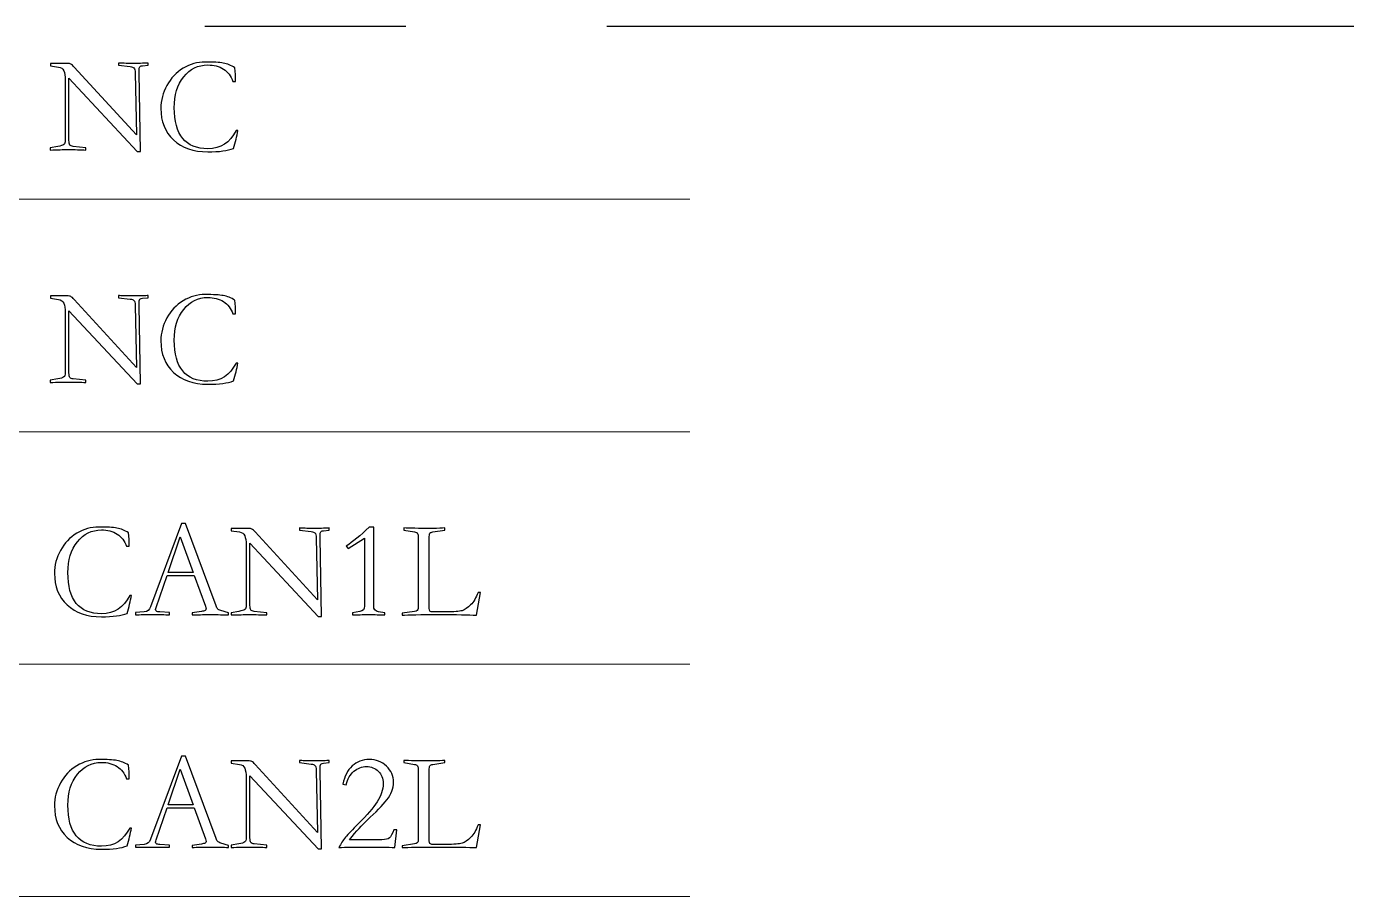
# Model space of a CAD drawing. Header units: millimetres. Extents: x 242 to 1026, y -183 to 372.
# Drawn here: x 585.42 to 611.35, y 195.6 to 212.69 of the extents above; entities that cross this region are included whole.
import ezdxf

# ---------------------------------------------------------------- set-up
doc = ezdxf.new("R2010")
doc.units = ezdxf.units.MM
doc.header["$LTSCALE"] = 30.734
doc.linetypes.add('CENTER', pattern=[0.6, 0.375, -0.075, 0.075, -0.075])
doc.layers.get('0').update_dxf_attribs({"linetype": 'CONTINUOUS'})
doc.layers.add('layer 1', color=7, linetype='CONTINUOUS')

msp = doc.modelspace()

# ---------------------------------------------------------------- linework, layer by layer
at = {"color": 1, "linetype": 'CENTER', "ltscale": 1.711962}
msp.add_line((742.828, 212.692), (483.894, 212.692), dxfattribs=at)
at = {"layer": 'layer 1'}
for points, knots in [([(586.257, 210.453), (586.257, 210.408), (586.263, 210.378), (586.274, 210.362), (586.274, 210.362), (586.285, 210.347), (586.307, 210.338), (586.341, 210.334), (586.341, 210.334), (586.341, 210.334), (586.591, 210.307), (586.591, 210.307), (586.591, 210.307), (586.591, 210.307), (586.591, 210.264), (586.591, 210.264), (586.591, 210.264), (586.482, 210.269), (586.366, 210.272), (586.241, 210.272), (586.241, 210.272), (586.149, 210.272), (586.032, 210.269), (585.889, 210.264), (585.889, 210.264), (585.889, 210.264), (585.889, 210.307), (585.889, 210.307), (585.889, 210.307), (585.889, 210.307), (586.038, 210.334), (586.038, 210.334), (586.038, 210.334), (586.099, 210.345), (586.139, 210.357), (586.156, 210.372), (586.156, 210.372), (586.173, 210.386), (586.182, 210.413), (586.182, 210.453), (586.182, 210.453), (586.182, 210.453), (586.182, 211.634), (586.182, 211.634), (586.182, 211.634), (586.182, 211.718), (586.173, 211.78), (586.155, 211.821), (586.155, 211.821), (586.136, 211.863), (586.102, 211.887), (586.052, 211.894), (586.052, 211.894), (586.052, 211.894), (585.892, 211.919), (585.892, 211.919), (585.892, 211.919), (585.892, 211.919), (585.892, 211.965), (585.892, 211.965), (585.892, 211.965), (585.892, 211.965), (586.217, 211.965), (586.217, 211.965), (586.217, 211.965), (586.255, 211.965), (586.281, 211.96), (586.297, 211.951), (586.297, 211.951), (586.312, 211.942), (586.333, 211.923), (586.36, 211.894), (586.36, 211.894), (586.36, 211.894), (587.585, 210.559), (587.585, 210.559), (587.585, 210.559), (587.585, 210.559), (587.558, 211.778), (587.558, 211.778), (587.558, 211.778), (587.556, 211.829), (587.548, 211.861), (587.532, 211.876), (587.532, 211.876), (587.517, 211.89), (587.493, 211.899), (587.46, 211.903), (587.46, 211.903), (587.46, 211.903), (587.227, 211.93), (587.227, 211.93), (587.227, 211.93), (587.227, 211.93), (587.227, 211.973), (587.227, 211.973), (587.227, 211.973), (587.278, 211.968), (587.376, 211.965), (587.52, 211.965), (587.52, 211.965), (587.664, 211.965), (587.762, 211.968), (587.813, 211.973), (587.813, 211.973), (587.813, 211.973), (587.813, 211.93), (587.813, 211.93), (587.813, 211.93), (587.813, 211.93), (587.699, 211.919), (587.699, 211.919), (587.699, 211.919), (587.668, 211.915), (587.649, 211.904), (587.642, 211.886), (587.642, 211.886), (587.635, 211.868), (587.632, 211.832), (587.634, 211.778), (587.634, 211.778), (587.634, 211.778), (587.661, 210.236), (587.661, 210.236), (587.661, 210.236), (587.661, 210.236), (587.596, 210.236), (587.596, 210.236), (587.596, 210.236), (587.596, 210.236), (586.257, 211.672), (586.257, 211.672), (586.257, 211.672), (586.257, 211.672), (586.257, 210.453), (586.257, 210.453)], [0, 0, 0, 0, 0.028571, 0.028571, 0.028571, 0.028571, 0.057143, 0.057143, 0.057143, 0.057143, 0.085714, 0.085714, 0.085714, 0.085714, 0.114286, 0.114286, 0.114286, 0.114286, 0.142857, 0.142857, 0.142857, 0.142857, 0.171429, 0.171429, 0.171429, 0.171429, 0.2, 0.2, 0.2, 0.2, 0.228571, 0.228571, 0.228571, 0.228571, 0.257143, 0.257143, 0.257143, 0.257143, 0.285714, 0.285714, 0.285714, 0.285714, 0.314286, 0.314286, 0.314286, 0.314286, 0.342857, 0.342857, 0.342857, 0.342857, 0.371429, 0.371429, 0.371429, 0.371429, 0.4, 0.4, 0.4, 0.4, 0.428571, 0.428571, 0.428571, 0.428571, 0.457143, 0.457143, 0.457143, 0.457143, 0.485714, 0.485714, 0.485714, 0.485714, 0.514286, 0.514286, 0.514286, 0.514286, 0.542857, 0.542857, 0.542857, 0.542857, 0.571429, 0.571429, 0.571429, 0.571429, 0.6, 0.6, 0.6, 0.6, 0.628571, 0.628571, 0.628571, 0.628571, 0.657143, 0.657143, 0.657143, 0.657143, 0.685714, 0.685714, 0.685714, 0.685714, 0.714286, 0.714286, 0.714286, 0.714286, 0.742857, 0.742857, 0.742857, 0.742857, 0.771429, 0.771429, 0.771429, 0.771429, 0.8, 0.8, 0.8, 0.8, 0.828571, 0.828571, 0.828571, 0.828571, 0.857143, 0.857143, 0.857143, 0.857143, 0.885714, 0.885714, 0.885714, 0.885714, 0.914286, 0.914286, 0.914286, 0.914286, 0.942857, 0.942857, 0.942857, 0.942857, 1, 1, 1, 1]), ([(589.574, 210.646), (589.554, 210.535), (589.526, 210.419), (589.49, 210.296), (589.49, 210.296), (589.374, 210.251), (589.206, 210.228), (588.986, 210.228), (588.986, 210.228), (588.702, 210.228), (588.477, 210.306), (588.311, 210.463), (588.311, 210.463), (588.145, 210.619), (588.062, 210.825), (588.062, 211.082), (588.062, 211.082), (588.062, 211.239), (588.101, 211.389), (588.18, 211.531), (588.18, 211.531), (588.258, 211.674), (588.365, 211.787), (588.499, 211.869), (588.499, 211.869), (588.634, 211.951), (588.779, 211.992), (588.934, 211.992), (588.934, 211.992), (589.093, 211.992), (589.212, 211.985), (589.289, 211.97), (589.289, 211.97), (589.367, 211.956), (589.442, 211.926), (589.514, 211.881), (589.514, 211.881), (589.525, 211.794), (589.529, 211.705), (589.528, 211.613), (589.528, 211.613), (589.528, 211.613), (589.476, 211.613), (589.476, 211.613), (589.476, 211.613), (589.44, 211.718), (589.379, 211.797), (589.293, 211.853), (589.293, 211.853), (589.207, 211.908), (589.104, 211.935), (588.983, 211.935), (588.983, 211.935), (588.793, 211.935), (588.636, 211.857), (588.512, 211.701), (588.512, 211.701), (588.387, 211.545), (588.325, 211.343), (588.325, 211.095), (588.325, 211.095), (588.325, 210.828), (588.38, 210.627), (588.491, 210.491), (588.491, 210.491), (588.602, 210.356), (588.767, 210.288), (588.986, 210.288), (588.986, 210.288), (589.237, 210.288), (589.421, 210.407), (589.538, 210.646), (589.538, 210.646), (589.538, 210.646), (589.574, 210.646), (589.574, 210.646)], [0, 0, 0, 0, 0.05, 0.05, 0.05, 0.05, 0.1, 0.1, 0.1, 0.1, 0.15, 0.15, 0.15, 0.15, 0.2, 0.2, 0.2, 0.2, 0.25, 0.25, 0.25, 0.25, 0.3, 0.3, 0.3, 0.3, 0.35, 0.35, 0.35, 0.35, 0.4, 0.4, 0.4, 0.4, 0.45, 0.45, 0.45, 0.45, 0.5, 0.5, 0.5, 0.5, 0.55, 0.55, 0.55, 0.55, 0.6, 0.6, 0.6, 0.6, 0.65, 0.65, 0.65, 0.65, 0.7, 0.7, 0.7, 0.7, 0.75, 0.75, 0.75, 0.75, 0.8, 0.8, 0.8, 0.8, 0.85, 0.85, 0.85, 0.85, 0.9, 0.9, 0.9, 0.9, 1, 1, 1, 1]), ([(589.574, 206.079), (589.554, 205.968), (589.526, 205.852), (589.49, 205.729), (589.49, 205.729), (589.374, 205.684), (589.206, 205.661), (588.986, 205.661), (588.986, 205.661), (588.702, 205.661), (588.477, 205.74), (588.311, 205.896), (588.311, 205.896), (588.145, 206.052), (588.062, 206.258), (588.062, 206.515), (588.062, 206.515), (588.062, 206.672), (588.101, 206.822), (588.18, 206.965), (588.18, 206.965), (588.258, 207.107), (588.365, 207.22), (588.499, 207.302), (588.499, 207.302), (588.634, 207.384), (588.779, 207.425), (588.934, 207.425), (588.934, 207.425), (589.093, 207.425), (589.212, 207.418), (589.289, 207.404), (589.289, 207.404), (589.367, 207.389), (589.442, 207.359), (589.514, 207.314), (589.514, 207.314), (589.525, 207.227), (589.529, 207.138), (589.528, 207.046), (589.528, 207.046), (589.528, 207.046), (589.476, 207.046), (589.476, 207.046), (589.476, 207.046), (589.44, 207.151), (589.379, 207.231), (589.293, 207.286), (589.293, 207.286), (589.207, 207.341), (589.104, 207.368), (588.983, 207.368), (588.983, 207.368), (588.793, 207.368), (588.636, 207.29), (588.512, 207.134), (588.512, 207.134), (588.387, 206.978), (588.325, 206.776), (588.325, 206.528), (588.325, 206.528), (588.325, 206.261), (588.38, 206.06), (588.491, 205.924), (588.491, 205.924), (588.602, 205.789), (588.767, 205.721), (588.986, 205.721), (588.986, 205.721), (589.237, 205.721), (589.421, 205.84), (589.538, 206.079), (589.538, 206.079), (589.538, 206.079), (589.574, 206.079), (589.574, 206.079)], [0, 0, 0, 0, 0.05, 0.05, 0.05, 0.05, 0.1, 0.1, 0.1, 0.1, 0.15, 0.15, 0.15, 0.15, 0.2, 0.2, 0.2, 0.2, 0.25, 0.25, 0.25, 0.25, 0.3, 0.3, 0.3, 0.3, 0.35, 0.35, 0.35, 0.35, 0.4, 0.4, 0.4, 0.4, 0.45, 0.45, 0.45, 0.45, 0.5, 0.5, 0.5, 0.5, 0.55, 0.55, 0.55, 0.55, 0.6, 0.6, 0.6, 0.6, 0.65, 0.65, 0.65, 0.65, 0.7, 0.7, 0.7, 0.7, 0.75, 0.75, 0.75, 0.75, 0.8, 0.8, 0.8, 0.8, 0.85, 0.85, 0.85, 0.85, 0.9, 0.9, 0.9, 0.9, 1, 1, 1, 1]), ([(586.257, 205.886), (586.257, 205.841), (586.263, 205.811), (586.274, 205.796), (586.274, 205.796), (586.285, 205.78), (586.307, 205.771), (586.341, 205.767), (586.341, 205.767), (586.341, 205.767), (586.591, 205.74), (586.591, 205.74), (586.591, 205.74), (586.591, 205.74), (586.591, 205.697), (586.591, 205.697), (586.591, 205.697), (586.482, 205.702), (586.366, 205.705), (586.241, 205.705), (586.241, 205.705), (586.149, 205.705), (586.032, 205.702), (585.889, 205.697), (585.889, 205.697), (585.889, 205.697), (585.889, 205.74), (585.889, 205.74), (585.889, 205.74), (585.889, 205.74), (586.038, 205.767), (586.038, 205.767), (586.038, 205.767), (586.099, 205.778), (586.139, 205.791), (586.156, 205.805), (586.156, 205.805), (586.173, 205.819), (586.182, 205.847), (586.182, 205.886), (586.182, 205.886), (586.182, 205.886), (586.182, 207.068), (586.182, 207.068), (586.182, 207.068), (586.182, 207.151), (586.173, 207.213), (586.155, 207.254), (586.155, 207.254), (586.136, 207.296), (586.102, 207.32), (586.052, 207.328), (586.052, 207.328), (586.052, 207.328), (585.892, 207.352), (585.892, 207.352), (585.892, 207.352), (585.892, 207.352), (585.892, 207.398), (585.892, 207.398), (585.892, 207.398), (585.892, 207.398), (586.217, 207.398), (586.217, 207.398), (586.217, 207.398), (586.255, 207.398), (586.281, 207.394), (586.297, 207.385), (586.297, 207.385), (586.312, 207.376), (586.333, 207.357), (586.36, 207.328), (586.36, 207.328), (586.36, 207.328), (587.585, 205.992), (587.585, 205.992), (587.585, 205.992), (587.585, 205.992), (587.558, 207.211), (587.558, 207.211), (587.558, 207.211), (587.556, 207.262), (587.548, 207.294), (587.532, 207.309), (587.532, 207.309), (587.517, 207.323), (587.493, 207.332), (587.46, 207.336), (587.46, 207.336), (587.46, 207.336), (587.227, 207.363), (587.227, 207.363), (587.227, 207.363), (587.227, 207.363), (587.227, 207.406), (587.227, 207.406), (587.227, 207.406), (587.278, 207.401), (587.376, 207.398), (587.52, 207.398), (587.52, 207.398), (587.664, 207.398), (587.762, 207.401), (587.813, 207.406), (587.813, 207.406), (587.813, 207.406), (587.813, 207.363), (587.813, 207.363), (587.813, 207.363), (587.813, 207.363), (587.699, 207.352), (587.699, 207.352), (587.699, 207.352), (587.668, 207.348), (587.649, 207.338), (587.642, 207.32), (587.642, 207.32), (587.635, 207.301), (587.632, 207.265), (587.634, 207.211), (587.634, 207.211), (587.634, 207.211), (587.661, 205.67), (587.661, 205.67), (587.661, 205.67), (587.661, 205.67), (587.596, 205.67), (587.596, 205.67), (587.596, 205.67), (587.596, 205.67), (586.257, 207.106), (586.257, 207.106), (586.257, 207.106), (586.257, 207.106), (586.257, 205.886), (586.257, 205.886)], [0, 0, 0, 0, 0.028571, 0.028571, 0.028571, 0.028571, 0.057143, 0.057143, 0.057143, 0.057143, 0.085714, 0.085714, 0.085714, 0.085714, 0.114286, 0.114286, 0.114286, 0.114286, 0.142857, 0.142857, 0.142857, 0.142857, 0.171429, 0.171429, 0.171429, 0.171429, 0.2, 0.2, 0.2, 0.2, 0.228571, 0.228571, 0.228571, 0.228571, 0.257143, 0.257143, 0.257143, 0.257143, 0.285714, 0.285714, 0.285714, 0.285714, 0.314286, 0.314286, 0.314286, 0.314286, 0.342857, 0.342857, 0.342857, 0.342857, 0.371429, 0.371429, 0.371429, 0.371429, 0.4, 0.4, 0.4, 0.4, 0.428571, 0.428571, 0.428571, 0.428571, 0.457143, 0.457143, 0.457143, 0.457143, 0.485714, 0.485714, 0.485714, 0.485714, 0.514286, 0.514286, 0.514286, 0.514286, 0.542857, 0.542857, 0.542857, 0.542857, 0.571429, 0.571429, 0.571429, 0.571429, 0.6, 0.6, 0.6, 0.6, 0.628571, 0.628571, 0.628571, 0.628571, 0.657143, 0.657143, 0.657143, 0.657143, 0.685714, 0.685714, 0.685714, 0.685714, 0.714286, 0.714286, 0.714286, 0.714286, 0.742857, 0.742857, 0.742857, 0.742857, 0.771429, 0.771429, 0.771429, 0.771429, 0.8, 0.8, 0.8, 0.8, 0.828571, 0.828571, 0.828571, 0.828571, 0.857143, 0.857143, 0.857143, 0.857143, 0.885714, 0.885714, 0.885714, 0.885714, 0.914286, 0.914286, 0.914286, 0.914286, 0.942857, 0.942857, 0.942857, 0.942857, 1, 1, 1, 1]), ([(587.485, 201.512), (587.465, 201.402), (587.437, 201.285), (587.401, 201.162), (587.401, 201.162), (587.285, 201.117), (587.117, 201.095), (586.897, 201.095), (586.897, 201.095), (586.613, 201.095), (586.388, 201.173), (586.222, 201.329), (586.222, 201.329), (586.056, 201.485), (585.973, 201.692), (585.973, 201.948), (585.973, 201.948), (585.973, 202.105), (586.012, 202.255), (586.091, 202.398), (586.091, 202.398), (586.169, 202.54), (586.276, 202.653), (586.411, 202.735), (586.411, 202.735), (586.545, 202.817), (586.69, 202.858), (586.845, 202.858), (586.845, 202.858), (587.004, 202.858), (587.123, 202.851), (587.2, 202.837), (587.2, 202.837), (587.278, 202.822), (587.353, 202.792), (587.425, 202.747), (587.425, 202.747), (587.436, 202.661), (587.441, 202.571), (587.439, 202.479), (587.439, 202.479), (587.439, 202.479), (587.387, 202.479), (587.387, 202.479), (587.387, 202.479), (587.351, 202.584), (587.29, 202.664), (587.204, 202.719), (587.204, 202.719), (587.119, 202.774), (587.015, 202.801), (586.894, 202.801), (586.894, 202.801), (586.704, 202.801), (586.547, 202.723), (586.423, 202.567), (586.423, 202.567), (586.298, 202.411), (586.236, 202.209), (586.236, 201.962), (586.236, 201.962), (586.236, 201.694), (586.291, 201.493), (586.402, 201.357), (586.402, 201.357), (586.513, 201.222), (586.678, 201.154), (586.897, 201.154), (586.897, 201.154), (587.148, 201.154), (587.332, 201.273), (587.45, 201.512), (587.45, 201.512), (587.45, 201.512), (587.485, 201.512), (587.485, 201.512)], [0, 0, 0, 0, 0.05, 0.05, 0.05, 0.05, 0.1, 0.1, 0.1, 0.1, 0.15, 0.15, 0.15, 0.15, 0.2, 0.2, 0.2, 0.2, 0.25, 0.25, 0.25, 0.25, 0.3, 0.3, 0.3, 0.3, 0.35, 0.35, 0.35, 0.35, 0.4, 0.4, 0.4, 0.4, 0.45, 0.45, 0.45, 0.45, 0.5, 0.5, 0.5, 0.5, 0.55, 0.55, 0.55, 0.55, 0.6, 0.6, 0.6, 0.6, 0.65, 0.65, 0.65, 0.65, 0.7, 0.7, 0.7, 0.7, 0.75, 0.75, 0.75, 0.75, 0.8, 0.8, 0.8, 0.8, 0.85, 0.85, 0.85, 0.85, 0.9, 0.9, 0.9, 0.9, 1, 1, 1, 1]), ([(588.184, 201.907), (588.184, 201.907), (587.967, 201.279), (587.967, 201.279), (587.967, 201.279), (587.962, 201.261), (587.959, 201.246), (587.959, 201.235), (587.959, 201.235), (587.959, 201.221), (587.964, 201.21), (587.975, 201.203), (587.975, 201.203), (587.986, 201.196), (588.009, 201.191), (588.043, 201.189), (588.043, 201.189), (588.043, 201.189), (588.233, 201.176), (588.233, 201.176), (588.233, 201.176), (588.233, 201.176), (588.233, 201.133), (588.233, 201.133), (588.233, 201.133), (588.198, 201.136), (588.087, 201.138), (587.899, 201.138), (587.899, 201.138), (587.711, 201.138), (587.6, 201.136), (587.566, 201.133), (587.566, 201.133), (587.566, 201.133), (587.566, 201.176), (587.566, 201.176), (587.566, 201.176), (587.566, 201.176), (587.737, 201.189), (587.737, 201.189), (587.737, 201.189), (587.796, 201.195), (587.838, 201.228), (587.861, 201.29), (587.861, 201.29), (587.861, 201.29), (588.468, 202.926), (588.468, 202.926), (588.468, 202.926), (588.468, 202.926), (588.547, 202.926), (588.547, 202.926), (588.547, 202.926), (588.547, 202.926), (589.146, 201.309), (589.146, 201.309), (589.146, 201.309), (589.158, 201.278), (589.17, 201.257), (589.181, 201.246), (589.181, 201.246), (589.192, 201.235), (589.211, 201.226), (589.24, 201.217), (589.24, 201.217), (589.24, 201.217), (589.389, 201.17), (589.389, 201.17), (589.389, 201.17), (589.389, 201.17), (589.389, 201.13), (589.389, 201.13), (589.389, 201.13), (589.297, 201.135), (589.179, 201.138), (589.034, 201.138), (589.034, 201.138), (588.89, 201.138), (588.772, 201.135), (588.68, 201.13), (588.68, 201.13), (588.68, 201.13), (588.68, 201.17), (588.68, 201.17), (588.68, 201.17), (588.68, 201.17), (588.858, 201.198), (588.858, 201.198), (588.858, 201.198), (588.893, 201.203), (588.917, 201.209), (588.93, 201.217), (588.93, 201.217), (588.944, 201.224), (588.95, 201.235), (588.95, 201.249), (588.95, 201.249), (588.95, 201.26), (588.946, 201.278), (588.937, 201.303), (588.937, 201.303), (588.937, 201.303), (588.717, 201.907), (588.717, 201.907), (588.717, 201.907), (588.717, 201.907), (588.184, 201.907), (588.184, 201.907)], [0, 0, 0, 0, 0.035714, 0.035714, 0.035714, 0.035714, 0.071429, 0.071429, 0.071429, 0.071429, 0.107143, 0.107143, 0.107143, 0.107143, 0.142857, 0.142857, 0.142857, 0.142857, 0.178571, 0.178571, 0.178571, 0.178571, 0.214286, 0.214286, 0.214286, 0.214286, 0.25, 0.25, 0.25, 0.25, 0.285714, 0.285714, 0.285714, 0.285714, 0.321429, 0.321429, 0.321429, 0.321429, 0.357143, 0.357143, 0.357143, 0.357143, 0.392857, 0.392857, 0.392857, 0.392857, 0.428571, 0.428571, 0.428571, 0.428571, 0.464286, 0.464286, 0.464286, 0.464286, 0.5, 0.5, 0.5, 0.5, 0.535714, 0.535714, 0.535714, 0.535714, 0.571429, 0.571429, 0.571429, 0.571429, 0.607143, 0.607143, 0.607143, 0.607143, 0.642857, 0.642857, 0.642857, 0.642857, 0.678571, 0.678571, 0.678571, 0.678571, 0.714286, 0.714286, 0.714286, 0.714286, 0.75, 0.75, 0.75, 0.75, 0.785714, 0.785714, 0.785714, 0.785714, 0.821429, 0.821429, 0.821429, 0.821429, 0.857143, 0.857143, 0.857143, 0.857143, 0.892857, 0.892857, 0.892857, 0.892857, 0.928571, 0.928571, 0.928571, 0.928571, 1, 1, 1, 1]), ([(589.812, 201.319), (589.812, 201.274), (589.817, 201.244), (589.828, 201.229), (589.828, 201.229), (589.839, 201.213), (589.862, 201.204), (589.896, 201.2), (589.896, 201.2), (589.896, 201.2), (590.145, 201.173), (590.145, 201.173), (590.145, 201.173), (590.145, 201.173), (590.145, 201.13), (590.145, 201.13), (590.145, 201.13), (590.037, 201.135), (589.92, 201.138), (589.796, 201.138), (589.796, 201.138), (589.704, 201.138), (589.586, 201.135), (589.444, 201.13), (589.444, 201.13), (589.444, 201.13), (589.444, 201.173), (589.444, 201.173), (589.444, 201.173), (589.444, 201.173), (589.593, 201.2), (589.593, 201.2), (589.593, 201.2), (589.654, 201.211), (589.693, 201.224), (589.71, 201.238), (589.71, 201.238), (589.728, 201.253), (589.736, 201.28), (589.736, 201.319), (589.736, 201.319), (589.736, 201.319), (589.736, 202.501), (589.736, 202.501), (589.736, 202.501), (589.736, 202.584), (589.727, 202.646), (589.709, 202.688), (589.709, 202.688), (589.691, 202.729), (589.657, 202.754), (589.606, 202.761), (589.606, 202.761), (589.606, 202.761), (589.446, 202.785), (589.446, 202.785), (589.446, 202.785), (589.446, 202.785), (589.446, 202.831), (589.446, 202.831), (589.446, 202.831), (589.446, 202.831), (589.771, 202.831), (589.771, 202.831), (589.771, 202.831), (589.809, 202.831), (589.836, 202.827), (589.851, 202.818), (589.851, 202.818), (589.867, 202.809), (589.888, 202.79), (589.915, 202.761), (589.915, 202.761), (589.915, 202.761), (591.14, 201.425), (591.14, 201.425), (591.14, 201.425), (591.14, 201.425), (591.112, 202.644), (591.112, 202.644), (591.112, 202.644), (591.111, 202.695), (591.102, 202.727), (591.087, 202.742), (591.087, 202.742), (591.071, 202.756), (591.047, 202.765), (591.015, 202.769), (591.015, 202.769), (591.015, 202.769), (590.782, 202.796), (590.782, 202.796), (590.782, 202.796), (590.782, 202.796), (590.782, 202.839), (590.782, 202.839), (590.782, 202.839), (590.833, 202.834), (590.93, 202.831), (591.075, 202.831), (591.075, 202.831), (591.219, 202.831), (591.317, 202.834), (591.367, 202.839), (591.367, 202.839), (591.367, 202.839), (591.367, 202.796), (591.367, 202.796), (591.367, 202.796), (591.367, 202.796), (591.253, 202.785), (591.253, 202.785), (591.253, 202.785), (591.223, 202.782), (591.204, 202.771), (591.196, 202.753), (591.196, 202.753), (591.189, 202.735), (591.187, 202.699), (591.188, 202.644), (591.188, 202.644), (591.188, 202.644), (591.215, 201.103), (591.215, 201.103), (591.215, 201.103), (591.215, 201.103), (591.15, 201.103), (591.15, 201.103), (591.15, 201.103), (591.15, 201.103), (589.812, 202.539), (589.812, 202.539), (589.812, 202.539), (589.812, 202.539), (589.812, 201.319), (589.812, 201.319)], [0, 0, 0, 0, 0.028571, 0.028571, 0.028571, 0.028571, 0.057143, 0.057143, 0.057143, 0.057143, 0.085714, 0.085714, 0.085714, 0.085714, 0.114286, 0.114286, 0.114286, 0.114286, 0.142857, 0.142857, 0.142857, 0.142857, 0.171429, 0.171429, 0.171429, 0.171429, 0.2, 0.2, 0.2, 0.2, 0.228571, 0.228571, 0.228571, 0.228571, 0.257143, 0.257143, 0.257143, 0.257143, 0.285714, 0.285714, 0.285714, 0.285714, 0.314286, 0.314286, 0.314286, 0.314286, 0.342857, 0.342857, 0.342857, 0.342857, 0.371429, 0.371429, 0.371429, 0.371429, 0.4, 0.4, 0.4, 0.4, 0.428571, 0.428571, 0.428571, 0.428571, 0.457143, 0.457143, 0.457143, 0.457143, 0.485714, 0.485714, 0.485714, 0.485714, 0.514286, 0.514286, 0.514286, 0.514286, 0.542857, 0.542857, 0.542857, 0.542857, 0.571429, 0.571429, 0.571429, 0.571429, 0.6, 0.6, 0.6, 0.6, 0.628571, 0.628571, 0.628571, 0.628571, 0.657143, 0.657143, 0.657143, 0.657143, 0.685714, 0.685714, 0.685714, 0.685714, 0.714286, 0.714286, 0.714286, 0.714286, 0.742857, 0.742857, 0.742857, 0.742857, 0.771429, 0.771429, 0.771429, 0.771429, 0.8, 0.8, 0.8, 0.8, 0.828571, 0.828571, 0.828571, 0.828571, 0.857143, 0.857143, 0.857143, 0.857143, 0.885714, 0.885714, 0.885714, 0.885714, 0.914286, 0.914286, 0.914286, 0.914286, 0.942857, 0.942857, 0.942857, 0.942857, 1, 1, 1, 1]), ([(592.462, 201.13), (592.368, 201.135), (592.262, 201.138), (592.145, 201.138), (592.145, 201.138), (592.027, 201.138), (591.922, 201.135), (591.828, 201.13), (591.828, 201.13), (591.828, 201.13), (591.828, 201.173), (591.828, 201.173), (591.828, 201.173), (591.828, 201.173), (591.969, 201.198), (591.969, 201.198), (591.969, 201.198), (592.032, 201.21), (592.063, 201.245), (592.063, 201.303), (592.063, 201.303), (592.063, 201.303), (592.063, 202.642), (592.063, 202.642), (592.063, 202.642), (592.063, 202.642), (591.741, 202.433), (591.741, 202.433), (591.741, 202.433), (591.741, 202.433), (591.703, 202.485), (591.703, 202.485), (591.703, 202.485), (591.828, 202.566), (591.978, 202.69), (592.153, 202.858), (592.153, 202.858), (592.153, 202.858), (592.242, 202.858), (592.242, 202.858), (592.242, 202.858), (592.242, 202.858), (592.242, 201.303), (592.242, 201.303), (592.242, 201.303), (592.242, 201.242), (592.274, 201.206), (592.337, 201.195), (592.337, 201.195), (592.337, 201.195), (592.462, 201.173), (592.462, 201.173), (592.462, 201.173), (592.462, 201.173), (592.462, 201.13), (592.462, 201.13)], [0, 0, 0, 0, 0.066667, 0.066667, 0.066667, 0.066667, 0.133333, 0.133333, 0.133333, 0.133333, 0.2, 0.2, 0.2, 0.2, 0.266667, 0.266667, 0.266667, 0.266667, 0.333333, 0.333333, 0.333333, 0.333333, 0.4, 0.4, 0.4, 0.4, 0.466667, 0.466667, 0.466667, 0.466667, 0.533333, 0.533333, 0.533333, 0.533333, 0.6, 0.6, 0.6, 0.6, 0.666667, 0.666667, 0.666667, 0.666667, 0.733333, 0.733333, 0.733333, 0.733333, 0.8, 0.8, 0.8, 0.8, 0.866667, 0.866667, 0.866667, 0.866667, 1, 1, 1, 1]), ([(593.334, 201.26), (593.334, 201.236), (593.338, 201.219), (593.346, 201.207), (593.346, 201.207), (593.354, 201.195), (593.376, 201.189), (593.41, 201.189), (593.41, 201.189), (593.41, 201.189), (593.662, 201.189), (593.662, 201.189), (593.662, 201.189), (593.819, 201.189), (593.925, 201.198), (593.979, 201.214), (593.979, 201.214), (594.033, 201.23), (594.089, 201.268), (594.146, 201.328), (594.146, 201.328), (594.202, 201.387), (594.252, 201.469), (594.293, 201.571), (594.293, 201.571), (594.293, 201.571), (594.337, 201.571), (594.337, 201.571), (594.337, 201.571), (594.337, 201.571), (594.258, 201.127), (594.258, 201.127), (594.258, 201.127), (594.11, 201.134), (593.867, 201.138), (593.529, 201.138), (593.529, 201.138), (593.159, 201.138), (592.915, 201.134), (592.798, 201.127), (592.798, 201.127), (592.798, 201.127), (592.798, 201.165), (592.798, 201.165), (592.798, 201.165), (592.798, 201.165), (593.044, 201.2), (593.044, 201.2), (593.044, 201.2), (593.091, 201.206), (593.115, 201.225), (593.115, 201.257), (593.115, 201.257), (593.115, 201.257), (593.115, 202.674), (593.115, 202.674), (593.115, 202.674), (593.115, 202.708), (593.109, 202.731), (593.097, 202.741), (593.097, 202.741), (593.085, 202.75), (593.068, 202.757), (593.044, 202.761), (593.044, 202.761), (593.044, 202.761), (592.836, 202.796), (592.836, 202.796), (592.836, 202.796), (592.836, 202.796), (592.836, 202.839), (592.836, 202.839), (592.836, 202.839), (592.933, 202.834), (593.119, 202.831), (593.394, 202.831), (593.394, 202.831), (593.509, 202.831), (593.591, 202.834), (593.638, 202.839), (593.638, 202.839), (593.638, 202.839), (593.638, 202.796), (593.638, 202.796), (593.638, 202.796), (593.638, 202.796), (593.405, 202.761), (593.405, 202.761), (593.405, 202.761), (593.377, 202.757), (593.359, 202.751), (593.349, 202.743), (593.349, 202.743), (593.339, 202.735), (593.334, 202.712), (593.334, 202.674), (593.334, 202.674), (593.334, 202.674), (593.334, 201.26), (593.334, 201.26)], [0, 0, 0, 0, 0.038462, 0.038462, 0.038462, 0.038462, 0.076923, 0.076923, 0.076923, 0.076923, 0.115385, 0.115385, 0.115385, 0.115385, 0.153846, 0.153846, 0.153846, 0.153846, 0.192308, 0.192308, 0.192308, 0.192308, 0.230769, 0.230769, 0.230769, 0.230769, 0.269231, 0.269231, 0.269231, 0.269231, 0.307692, 0.307692, 0.307692, 0.307692, 0.346154, 0.346154, 0.346154, 0.346154, 0.384615, 0.384615, 0.384615, 0.384615, 0.423077, 0.423077, 0.423077, 0.423077, 0.461538, 0.461538, 0.461538, 0.461538, 0.5, 0.5, 0.5, 0.5, 0.538462, 0.538462, 0.538462, 0.538462, 0.576923, 0.576923, 0.576923, 0.576923, 0.615385, 0.615385, 0.615385, 0.615385, 0.653846, 0.653846, 0.653846, 0.653846, 0.692308, 0.692308, 0.692308, 0.692308, 0.730769, 0.730769, 0.730769, 0.730769, 0.769231, 0.769231, 0.769231, 0.769231, 0.807692, 0.807692, 0.807692, 0.807692, 0.846154, 0.846154, 0.846154, 0.846154, 0.884615, 0.884615, 0.884615, 0.884615, 0.923077, 0.923077, 0.923077, 0.923077, 1, 1, 1, 1]), ([(588.696, 201.967), (588.696, 201.967), (588.444, 202.666), (588.444, 202.666), (588.444, 202.666), (588.444, 202.666), (588.205, 201.967), (588.205, 201.967), (588.205, 201.967), (588.205, 201.967), (588.696, 201.967), (588.696, 201.967)], [0, 0, 0, 0, 0.25, 0.25, 0.25, 0.25, 0.5, 0.5, 0.5, 0.5, 1, 1, 1, 1]), ([(588.184, 197.341), (588.184, 197.341), (587.967, 196.712), (587.967, 196.712), (587.967, 196.712), (587.962, 196.694), (587.959, 196.679), (587.959, 196.669), (587.959, 196.669), (587.959, 196.654), (587.964, 196.643), (587.975, 196.636), (587.975, 196.636), (587.986, 196.629), (588.009, 196.624), (588.043, 196.623), (588.043, 196.623), (588.043, 196.623), (588.233, 196.609), (588.233, 196.609), (588.233, 196.609), (588.233, 196.609), (588.233, 196.566), (588.233, 196.566), (588.233, 196.566), (588.198, 196.569), (588.087, 196.571), (587.899, 196.571), (587.899, 196.571), (587.711, 196.571), (587.6, 196.569), (587.566, 196.566), (587.566, 196.566), (587.566, 196.566), (587.566, 196.609), (587.566, 196.609), (587.566, 196.609), (587.566, 196.609), (587.737, 196.623), (587.737, 196.623), (587.737, 196.623), (587.796, 196.628), (587.838, 196.661), (587.861, 196.723), (587.861, 196.723), (587.861, 196.723), (588.468, 198.359), (588.468, 198.359), (588.468, 198.359), (588.468, 198.359), (588.547, 198.359), (588.547, 198.359), (588.547, 198.359), (588.547, 198.359), (589.146, 196.742), (589.146, 196.742), (589.146, 196.742), (589.158, 196.711), (589.17, 196.69), (589.181, 196.679), (589.181, 196.679), (589.192, 196.669), (589.211, 196.659), (589.24, 196.65), (589.24, 196.65), (589.24, 196.65), (589.389, 196.604), (589.389, 196.604), (589.389, 196.604), (589.389, 196.604), (589.389, 196.563), (589.389, 196.563), (589.389, 196.563), (589.297, 196.568), (589.179, 196.571), (589.034, 196.571), (589.034, 196.571), (588.89, 196.571), (588.772, 196.568), (588.68, 196.563), (588.68, 196.563), (588.68, 196.563), (588.68, 196.604), (588.68, 196.604), (588.68, 196.604), (588.68, 196.604), (588.858, 196.631), (588.858, 196.631), (588.858, 196.631), (588.893, 196.636), (588.917, 196.642), (588.93, 196.65), (588.93, 196.65), (588.944, 196.657), (588.95, 196.668), (588.95, 196.682), (588.95, 196.682), (588.95, 196.693), (588.946, 196.711), (588.937, 196.736), (588.937, 196.736), (588.937, 196.736), (588.717, 197.341), (588.717, 197.341), (588.717, 197.341), (588.717, 197.341), (588.184, 197.341), (588.184, 197.341)], [0, 0, 0, 0, 0.035714, 0.035714, 0.035714, 0.035714, 0.071429, 0.071429, 0.071429, 0.071429, 0.107143, 0.107143, 0.107143, 0.107143, 0.142857, 0.142857, 0.142857, 0.142857, 0.178571, 0.178571, 0.178571, 0.178571, 0.214286, 0.214286, 0.214286, 0.214286, 0.25, 0.25, 0.25, 0.25, 0.285714, 0.285714, 0.285714, 0.285714, 0.321429, 0.321429, 0.321429, 0.321429, 0.357143, 0.357143, 0.357143, 0.357143, 0.392857, 0.392857, 0.392857, 0.392857, 0.428571, 0.428571, 0.428571, 0.428571, 0.464286, 0.464286, 0.464286, 0.464286, 0.5, 0.5, 0.5, 0.5, 0.535714, 0.535714, 0.535714, 0.535714, 0.571429, 0.571429, 0.571429, 0.571429, 0.607143, 0.607143, 0.607143, 0.607143, 0.642857, 0.642857, 0.642857, 0.642857, 0.678571, 0.678571, 0.678571, 0.678571, 0.714286, 0.714286, 0.714286, 0.714286, 0.75, 0.75, 0.75, 0.75, 0.785714, 0.785714, 0.785714, 0.785714, 0.821429, 0.821429, 0.821429, 0.821429, 0.857143, 0.857143, 0.857143, 0.857143, 0.892857, 0.892857, 0.892857, 0.892857, 0.928571, 0.928571, 0.928571, 0.928571, 1, 1, 1, 1]), ([(587.485, 196.945), (587.465, 196.835), (587.437, 196.718), (587.401, 196.595), (587.401, 196.595), (587.285, 196.55), (587.117, 196.528), (586.897, 196.528), (586.897, 196.528), (586.613, 196.528), (586.388, 196.606), (586.222, 196.762), (586.222, 196.762), (586.056, 196.918), (585.973, 197.125), (585.973, 197.381), (585.973, 197.381), (585.973, 197.538), (586.012, 197.688), (586.091, 197.831), (586.091, 197.831), (586.169, 197.974), (586.276, 198.086), (586.411, 198.168), (586.411, 198.168), (586.545, 198.25), (586.69, 198.291), (586.845, 198.291), (586.845, 198.291), (587.004, 198.291), (587.123, 198.284), (587.2, 198.27), (587.2, 198.27), (587.278, 198.255), (587.353, 198.226), (587.425, 198.18), (587.425, 198.18), (587.436, 198.094), (587.441, 198.004), (587.439, 197.912), (587.439, 197.912), (587.439, 197.912), (587.387, 197.912), (587.387, 197.912), (587.387, 197.912), (587.351, 198.017), (587.29, 198.097), (587.204, 198.152), (587.204, 198.152), (587.119, 198.207), (587.015, 198.235), (586.894, 198.235), (586.894, 198.235), (586.704, 198.235), (586.547, 198.157), (586.423, 198), (586.423, 198), (586.298, 197.844), (586.236, 197.642), (586.236, 197.395), (586.236, 197.395), (586.236, 197.127), (586.291, 196.926), (586.402, 196.791), (586.402, 196.791), (586.513, 196.655), (586.678, 196.587), (586.897, 196.587), (586.897, 196.587), (587.148, 196.587), (587.332, 196.707), (587.45, 196.945), (587.45, 196.945), (587.45, 196.945), (587.485, 196.945), (587.485, 196.945)], [0, 0, 0, 0, 0.05, 0.05, 0.05, 0.05, 0.1, 0.1, 0.1, 0.1, 0.15, 0.15, 0.15, 0.15, 0.2, 0.2, 0.2, 0.2, 0.25, 0.25, 0.25, 0.25, 0.3, 0.3, 0.3, 0.3, 0.35, 0.35, 0.35, 0.35, 0.4, 0.4, 0.4, 0.4, 0.45, 0.45, 0.45, 0.45, 0.5, 0.5, 0.5, 0.5, 0.55, 0.55, 0.55, 0.55, 0.6, 0.6, 0.6, 0.6, 0.65, 0.65, 0.65, 0.65, 0.7, 0.7, 0.7, 0.7, 0.75, 0.75, 0.75, 0.75, 0.8, 0.8, 0.8, 0.8, 0.85, 0.85, 0.85, 0.85, 0.9, 0.9, 0.9, 0.9, 1, 1, 1, 1]), ([(588.696, 197.4), (588.696, 197.4), (588.444, 198.099), (588.444, 198.099), (588.444, 198.099), (588.444, 198.099), (588.205, 197.4), (588.205, 197.4), (588.205, 197.4), (588.205, 197.4), (588.696, 197.4), (588.696, 197.4)], [0, 0, 0, 0, 0.25, 0.25, 0.25, 0.25, 0.5, 0.5, 0.5, 0.5, 1, 1, 1, 1]), ([(589.812, 196.753), (589.812, 196.707), (589.817, 196.677), (589.828, 196.662), (589.828, 196.662), (589.839, 196.646), (589.862, 196.637), (589.896, 196.633), (589.896, 196.633), (589.896, 196.633), (590.145, 196.606), (590.145, 196.606), (590.145, 196.606), (590.145, 196.606), (590.145, 196.563), (590.145, 196.563), (590.145, 196.563), (590.037, 196.568), (589.92, 196.571), (589.796, 196.571), (589.796, 196.571), (589.704, 196.571), (589.586, 196.568), (589.444, 196.563), (589.444, 196.563), (589.444, 196.563), (589.444, 196.606), (589.444, 196.606), (589.444, 196.606), (589.444, 196.606), (589.593, 196.633), (589.593, 196.633), (589.593, 196.633), (589.654, 196.644), (589.693, 196.657), (589.71, 196.671), (589.71, 196.671), (589.728, 196.686), (589.736, 196.713), (589.736, 196.753), (589.736, 196.753), (589.736, 196.753), (589.736, 197.934), (589.736, 197.934), (589.736, 197.934), (589.736, 198.017), (589.727, 198.079), (589.709, 198.121), (589.709, 198.121), (589.691, 198.162), (589.657, 198.187), (589.606, 198.194), (589.606, 198.194), (589.606, 198.194), (589.446, 198.218), (589.446, 198.218), (589.446, 198.218), (589.446, 198.218), (589.446, 198.264), (589.446, 198.264), (589.446, 198.264), (589.446, 198.264), (589.771, 198.264), (589.771, 198.264), (589.771, 198.264), (589.809, 198.264), (589.836, 198.26), (589.851, 198.251), (589.851, 198.251), (589.867, 198.242), (589.888, 198.223), (589.915, 198.194), (589.915, 198.194), (589.915, 198.194), (591.14, 196.858), (591.14, 196.858), (591.14, 196.858), (591.14, 196.858), (591.112, 198.077), (591.112, 198.077), (591.112, 198.077), (591.111, 198.128), (591.102, 198.161), (591.087, 198.175), (591.087, 198.175), (591.071, 198.189), (591.047, 198.198), (591.015, 198.202), (591.015, 198.202), (591.015, 198.202), (590.782, 198.229), (590.782, 198.229), (590.782, 198.229), (590.782, 198.229), (590.782, 198.273), (590.782, 198.273), (590.782, 198.273), (590.833, 198.267), (590.93, 198.264), (591.075, 198.264), (591.075, 198.264), (591.219, 198.264), (591.317, 198.267), (591.367, 198.273), (591.367, 198.273), (591.367, 198.273), (591.367, 198.229), (591.367, 198.229), (591.367, 198.229), (591.367, 198.229), (591.253, 198.218), (591.253, 198.218), (591.253, 198.218), (591.223, 198.215), (591.204, 198.204), (591.196, 198.186), (591.196, 198.186), (591.189, 198.168), (591.187, 198.132), (591.188, 198.077), (591.188, 198.077), (591.188, 198.077), (591.215, 196.536), (591.215, 196.536), (591.215, 196.536), (591.215, 196.536), (591.15, 196.536), (591.15, 196.536), (591.15, 196.536), (591.15, 196.536), (589.812, 197.972), (589.812, 197.972), (589.812, 197.972), (589.812, 197.972), (589.812, 196.753), (589.812, 196.753)], [0, 0, 0, 0, 0.028571, 0.028571, 0.028571, 0.028571, 0.057143, 0.057143, 0.057143, 0.057143, 0.085714, 0.085714, 0.085714, 0.085714, 0.114286, 0.114286, 0.114286, 0.114286, 0.142857, 0.142857, 0.142857, 0.142857, 0.171429, 0.171429, 0.171429, 0.171429, 0.2, 0.2, 0.2, 0.2, 0.228571, 0.228571, 0.228571, 0.228571, 0.257143, 0.257143, 0.257143, 0.257143, 0.285714, 0.285714, 0.285714, 0.285714, 0.314286, 0.314286, 0.314286, 0.314286, 0.342857, 0.342857, 0.342857, 0.342857, 0.371429, 0.371429, 0.371429, 0.371429, 0.4, 0.4, 0.4, 0.4, 0.428571, 0.428571, 0.428571, 0.428571, 0.457143, 0.457143, 0.457143, 0.457143, 0.485714, 0.485714, 0.485714, 0.485714, 0.514286, 0.514286, 0.514286, 0.514286, 0.542857, 0.542857, 0.542857, 0.542857, 0.571429, 0.571429, 0.571429, 0.571429, 0.6, 0.6, 0.6, 0.6, 0.628571, 0.628571, 0.628571, 0.628571, 0.657143, 0.657143, 0.657143, 0.657143, 0.685714, 0.685714, 0.685714, 0.685714, 0.714286, 0.714286, 0.714286, 0.714286, 0.742857, 0.742857, 0.742857, 0.742857, 0.771429, 0.771429, 0.771429, 0.771429, 0.8, 0.8, 0.8, 0.8, 0.828571, 0.828571, 0.828571, 0.828571, 0.857143, 0.857143, 0.857143, 0.857143, 0.885714, 0.885714, 0.885714, 0.885714, 0.914286, 0.914286, 0.914286, 0.914286, 0.942857, 0.942857, 0.942857, 0.942857, 1, 1, 1, 1]), ([(592.654, 196.563), (592.524, 196.568), (592.34, 196.571), (592.101, 196.571), (592.101, 196.571), (591.868, 196.571), (591.688, 196.568), (591.56, 196.563), (591.56, 196.563), (591.594, 196.633), (591.637, 196.7), (591.69, 196.763), (591.69, 196.763), (591.742, 196.827), (591.826, 196.916), (591.942, 197.032), (591.942, 197.032), (592.11, 197.2), (592.232, 197.343), (592.31, 197.461), (592.31, 197.461), (592.388, 197.579), (592.427, 197.699), (592.427, 197.82), (592.427, 197.82), (592.427, 197.919), (592.395, 198), (592.333, 198.061), (592.333, 198.061), (592.271, 198.123), (592.193, 198.153), (592.101, 198.153), (592.101, 198.153), (592.011, 198.153), (591.929, 198.122), (591.855, 198.06), (591.855, 198.06), (591.781, 197.998), (591.729, 197.91), (591.7, 197.796), (591.7, 197.796), (591.7, 197.796), (591.638, 197.807), (591.638, 197.807), (591.638, 197.807), (591.667, 197.96), (591.728, 198.079), (591.82, 198.164), (591.82, 198.164), (591.912, 198.249), (592.024, 198.291), (592.156, 198.291), (592.156, 198.291), (592.287, 198.291), (592.399, 198.248), (592.492, 198.16), (592.492, 198.16), (592.584, 198.073), (592.63, 197.967), (592.63, 197.845), (592.63, 197.845), (592.63, 197.722), (592.587, 197.606), (592.501, 197.499), (592.501, 197.499), (592.415, 197.392), (592.286, 197.257), (592.112, 197.097), (592.112, 197.097), (592.02, 197.012), (591.905, 196.885), (591.768, 196.715), (591.768, 196.715), (591.768, 196.715), (592.405, 196.715), (592.405, 196.715), (592.405, 196.715), (592.473, 196.715), (592.522, 196.727), (592.55, 196.751), (592.55, 196.751), (592.578, 196.776), (592.607, 196.829), (592.638, 196.91), (592.638, 196.91), (592.638, 196.91), (592.695, 196.91), (592.695, 196.91), (592.695, 196.91), (592.695, 196.91), (592.654, 196.563), (592.654, 196.563)], [0, 0, 0, 0, 0.041667, 0.041667, 0.041667, 0.041667, 0.083333, 0.083333, 0.083333, 0.083333, 0.125, 0.125, 0.125, 0.125, 0.166667, 0.166667, 0.166667, 0.166667, 0.208333, 0.208333, 0.208333, 0.208333, 0.25, 0.25, 0.25, 0.25, 0.291667, 0.291667, 0.291667, 0.291667, 0.333333, 0.333333, 0.333333, 0.333333, 0.375, 0.375, 0.375, 0.375, 0.416667, 0.416667, 0.416667, 0.416667, 0.458333, 0.458333, 0.458333, 0.458333, 0.5, 0.5, 0.5, 0.5, 0.541667, 0.541667, 0.541667, 0.541667, 0.583333, 0.583333, 0.583333, 0.583333, 0.625, 0.625, 0.625, 0.625, 0.666667, 0.666667, 0.666667, 0.666667, 0.708333, 0.708333, 0.708333, 0.708333, 0.75, 0.75, 0.75, 0.75, 0.791667, 0.791667, 0.791667, 0.791667, 0.833333, 0.833333, 0.833333, 0.833333, 0.875, 0.875, 0.875, 0.875, 0.916667, 0.916667, 0.916667, 0.916667, 1, 1, 1, 1]), ([(593.334, 196.693), (593.334, 196.67), (593.338, 196.652), (593.346, 196.64), (593.346, 196.64), (593.354, 196.628), (593.376, 196.623), (593.41, 196.623), (593.41, 196.623), (593.41, 196.623), (593.662, 196.623), (593.662, 196.623), (593.662, 196.623), (593.819, 196.623), (593.925, 196.631), (593.979, 196.647), (593.979, 196.647), (594.033, 196.663), (594.089, 196.701), (594.146, 196.761), (594.146, 196.761), (594.202, 196.82), (594.252, 196.902), (594.293, 197.005), (594.293, 197.005), (594.293, 197.005), (594.337, 197.005), (594.337, 197.005), (594.337, 197.005), (594.337, 197.005), (594.258, 196.56), (594.258, 196.56), (594.258, 196.56), (594.11, 196.568), (593.867, 196.571), (593.529, 196.571), (593.529, 196.571), (593.159, 196.571), (592.915, 196.568), (592.798, 196.56), (592.798, 196.56), (592.798, 196.56), (592.798, 196.598), (592.798, 196.598), (592.798, 196.598), (592.798, 196.598), (593.044, 196.633), (593.044, 196.633), (593.044, 196.633), (593.091, 196.639), (593.115, 196.658), (593.115, 196.69), (593.115, 196.69), (593.115, 196.69), (593.115, 198.107), (593.115, 198.107), (593.115, 198.107), (593.115, 198.142), (593.109, 198.164), (593.097, 198.174), (593.097, 198.174), (593.085, 198.184), (593.068, 198.19), (593.044, 198.194), (593.044, 198.194), (593.044, 198.194), (592.836, 198.229), (592.836, 198.229), (592.836, 198.229), (592.836, 198.229), (592.836, 198.273), (592.836, 198.273), (592.836, 198.273), (592.933, 198.267), (593.119, 198.264), (593.394, 198.264), (593.394, 198.264), (593.509, 198.264), (593.591, 198.267), (593.638, 198.273), (593.638, 198.273), (593.638, 198.273), (593.638, 198.229), (593.638, 198.229), (593.638, 198.229), (593.638, 198.229), (593.405, 198.194), (593.405, 198.194), (593.405, 198.194), (593.377, 198.19), (593.359, 198.184), (593.349, 198.176), (593.349, 198.176), (593.339, 198.168), (593.334, 198.145), (593.334, 198.107), (593.334, 198.107), (593.334, 198.107), (593.334, 196.693), (593.334, 196.693)], [0, 0, 0, 0, 0.038462, 0.038462, 0.038462, 0.038462, 0.076923, 0.076923, 0.076923, 0.076923, 0.115385, 0.115385, 0.115385, 0.115385, 0.153846, 0.153846, 0.153846, 0.153846, 0.192308, 0.192308, 0.192308, 0.192308, 0.230769, 0.230769, 0.230769, 0.230769, 0.269231, 0.269231, 0.269231, 0.269231, 0.307692, 0.307692, 0.307692, 0.307692, 0.346154, 0.346154, 0.346154, 0.346154, 0.384615, 0.384615, 0.384615, 0.384615, 0.423077, 0.423077, 0.423077, 0.423077, 0.461538, 0.461538, 0.461538, 0.461538, 0.5, 0.5, 0.5, 0.5, 0.538462, 0.538462, 0.538462, 0.538462, 0.576923, 0.576923, 0.576923, 0.576923, 0.615385, 0.615385, 0.615385, 0.615385, 0.653846, 0.653846, 0.653846, 0.653846, 0.692308, 0.692308, 0.692308, 0.692308, 0.730769, 0.730769, 0.730769, 0.730769, 0.769231, 0.769231, 0.769231, 0.769231, 0.807692, 0.807692, 0.807692, 0.807692, 0.846154, 0.846154, 0.846154, 0.846154, 0.884615, 0.884615, 0.884615, 0.884615, 0.923077, 0.923077, 0.923077, 0.923077, 1, 1, 1, 1])]:
    msp.add_open_spline(points, degree=3, knots=knots, dxfattribs=at)
at = {"layer": 'layer 1', "lineweight": 20}
for points in [[(598.452, 209.296), (598.452, 209.296), (554.565, 209.296), (554.565, 209.296), (554.565, 209.296), (554.565, 209.296), (554.565, 202.244), (554.565, 202.244)], [(598.452, 204.73), (598.452, 204.73), (561.406, 204.73), (561.406, 204.73), (561.406, 204.73), (561.406, 204.73), (561.406, 202.244), (561.406, 202.244)], [(598.452, 195.598), (598.452, 195.598), (568.247, 195.598), (568.247, 195.598), (568.247, 195.598), (568.247, 195.598), (568.247, 198.084), (568.247, 198.084)]]:
    msp.add_open_spline(points, degree=3, knots=[0, 0, 0, 0, 0.333333, 0.333333, 0.333333, 0.333333, 1, 1, 1, 1], dxfattribs=at)
msp.add_open_spline([(598.452, 200.164), (598.452, 200.164), (577.004, 200.164), (577.004, 200.164)], degree=3, dxfattribs=at)

doc.saveas('drawing.dxf')
